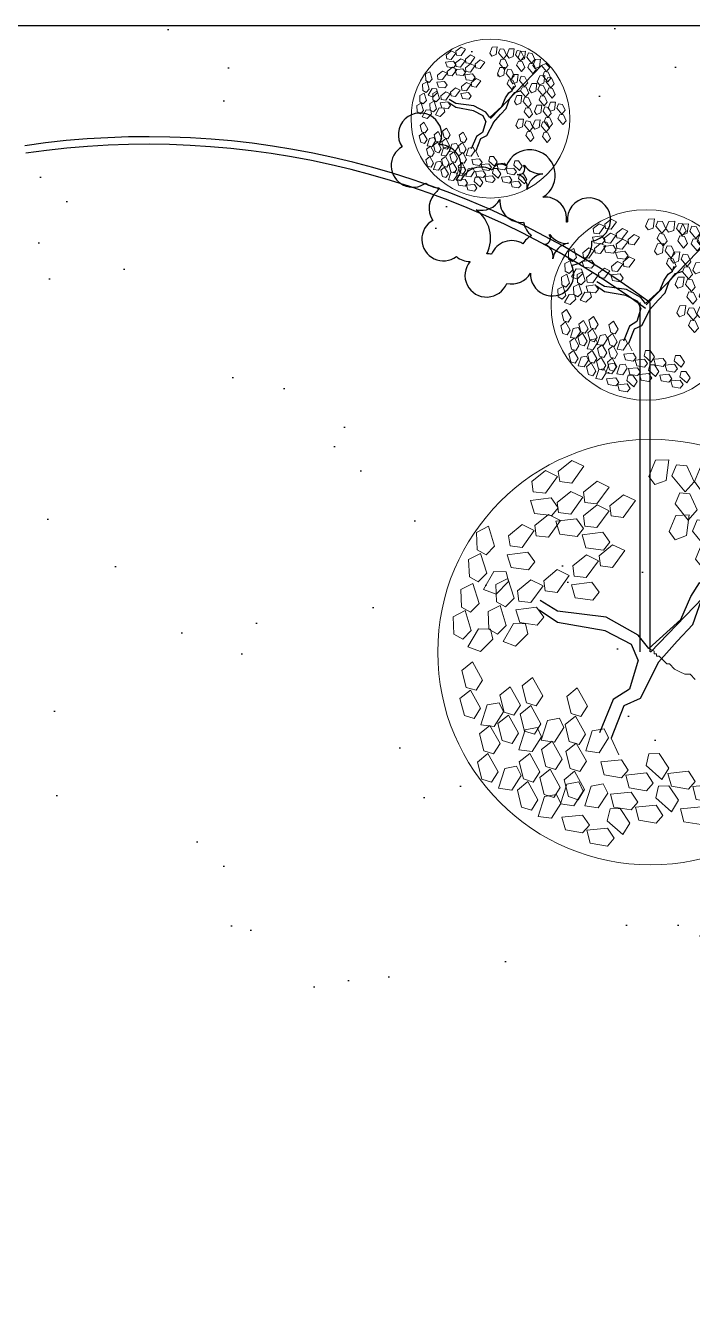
# Model space of a CAD drawing. Header units: centimetres. Extents: x -56693 to 5284, y -24690 to 2923.
# Drawn here: x 4058.8 to 4265.4, y 2176.8 to 2570.4 of the extents above; entities that cross this region are included whole.
import ezdxf

# ---------------------------------------------------------------- set-up
doc = ezdxf.new("R2010")
doc.units = ezdxf.units.CM
for name, color, linetype, lineweight in [('0-下木', 2, 'Continuous', 9), ('木板平台', 7, 'Continuous', 30), ('边框', 7, 'Continuous', 100)]:
    doc.layers.add(name, color=color, linetype=linetype, lineweight=lineweight)
doc.layers.add('A绿-1', color=94, linetype='Continuous')
doc.layers.add('图层1', color=1, linetype='Continuous')

# ---------------------------------------------------------------- blocks, each defined once
blk = doc.blocks.new('m27')
at = {"color": 3, "lineweight": 5}
for p, q in [((65599, -317216), (65753, -317089)), ((65753, -317089), (65891, -317156)), ((65899, -317099), (66054, -316973)), ((66192, -317040), (66053, -317233)), ((66054, -316973), (66192, -317040)), ((66932, -317156), (67008, -316971)), ((67008, -316971), (67161, -316965)), ((67161, -316965), (67130, -317201)), ((67197, -317150), (67250, -317022)), ((67250, -317022), (67366, -317036)), ((67366, -317036), (67449, -317218)), ((67453, -317215), (67530, -317030)), ((67530, -317030), (67683, -317024)), ((67683, -317024), (67652, -317260)), ((67719, -317210), (67772, -317081)), ((67772, -317081), (67887, -317095)), ((67874, -317102), (68027, -317096)), ((67887, -317095), (67970, -317278)), ((68027, -317096), (67995, -317332)), ((65614, -317331), (65599, -317216)), ((65891, -317156), (65752, -317349)), ((65915, -317215), (65899, -317099)), ((66053, -317233), (65915, -317215)), ((66188, -317337), (66342, -317211)), ((66342, -317211), (66480, -317278)), ((67000, -317250), (66932, -317156)), ((67130, -317201), (67000, -317250)), ((67348, -317334), (67197, -317150)), ((67449, -317218), (67348, -317334)), ((67521, -317309), (67453, -317215)), ((67870, -317393), (67719, -317210)), ((67797, -317286), (67874, -317102)), ((68063, -317281), (68116, -317152)), ((68116, -317152), (68231, -317167)), ((68231, -317167), (68314, -317349)), ((65752, -317349), (65614, -317331)), ((65887, -317454), (66042, -317327)), ((66042, -317327), (66180, -317394)), ((66203, -317453), (66188, -317337)), ((66480, -317278), (66341, -317471)), ((66487, -317492), (66642, -317365)), ((66642, -317365), (66780, -317432)), ((67233, -317471), (67286, -317342)), ((67286, -317342), (67401, -317356)), ((67401, -317356), (67484, -317539)), ((67652, -317260), (67521, -317309)), ((67865, -317380), (67797, -317286)), ((67995, -317332), (67865, -317380)), ((67970, -317278), (67870, -317393)), ((68214, -317465), (68063, -317281)), ((68314, -317349), (68214, -317465)), ((68252, -317536), (68329, -317351)), ((68329, -317351), (68482, -317345)), ((68482, -317345), (68451, -317581)), ((65582, -317431), (65818, -317401)), ((65627, -317578), (65582, -317431)), ((65818, -317401), (65899, -317514)), ((65899, -317514), (65826, -317604)), ((65903, -317569), (65887, -317454)), ((66180, -317394), (66041, -317587)), ((66187, -317608), (66342, -317481)), ((66341, -317471), (66203, -317453)), ((66342, -317481), (66479, -317548)), ((66503, -317607), (66487, -317492)), ((66780, -317432), (66641, -317625)), ((68518, -317531), (66953, -319162)), ((67383, -317654), (67233, -317471)), ((67754, -317530), (67807, -317401)), ((67905, -317714), (67754, -317530)), ((67807, -317401), (67923, -317416)), ((67923, -317416), (68005, -317598)), ((68098, -317601), (68151, -317473)), ((68151, -317473), (68266, -317487)), ((68266, -317487), (68349, -317669)), ((68518, -317531), (68647, -317474)), ((68669, -317715), (68518, -317531)), ((68647, -317474), (68769, -317599)), ((65826, -317604), (65627, -317578)), ((65633, -317718), (65788, -317591)), ((65925, -317658), (65786, -317851)), ((65788, -317591), (65925, -317658)), ((65871, -317669), (66107, -317639)), ((65916, -317816), (65871, -317669)), ((66041, -317587), (65903, -317569)), ((66107, -317639), (66188, -317752)), ((66202, -317723), (66187, -317608)), ((66479, -317548), (66340, -317741)), ((66641, -317625), (66503, -317607)), ((67165, -317786), (67241, -317601)), ((67241, -317601), (67394, -317595)), ((67394, -317595), (67363, -317831)), ((67484, -317539), (67383, -317654)), ((67430, -317780), (67483, -317652)), ((67483, -317652), (67599, -317666)), ((67599, -317666), (67682, -317848)), ((68005, -317598), (67905, -317714)), ((68249, -317785), (68098, -317601)), ((68349, -317669), (68249, -317785)), ((68320, -317630), (68252, -317536)), ((68451, -317581), (68320, -317630)), ((68769, -317599), (68669, -317715)), ((64966, -317795), (65102, -317725)), ((64973, -317994), (64966, -317795)), ((65102, -317725), (65172, -317953)), ((65332, -317834), (65487, -317707)), ((65625, -317774), (65486, -317967)), ((65487, -317707), (65625, -317774)), ((65648, -317833), (65633, -317718)), ((66114, -317842), (65916, -317816)), ((66188, -317752), (66114, -317842)), ((66171, -317824), (66406, -317794)), ((66215, -317970), (66171, -317824)), ((66340, -317741), (66202, -317723)), ((66406, -317794), (66487, -317907)), ((67233, -317880), (67165, -317786)), ((67581, -317964), (67430, -317780)), ((67575, -318000), (67652, -317815)), ((67652, -317815), (67805, -317809)), ((67805, -317809), (67774, -318045)), ((68553, -317851), (68606, -317722)), ((68606, -317722), (68722, -317737)), ((68722, -317737), (68804, -317919)), ((65172, -317953), (65074, -318052)), ((65348, -317949), (65332, -317834)), ((65486, -317967), (65348, -317949)), ((65786, -317851), (65648, -317833)), ((66365, -318063), (66520, -317936)), ((66487, -317907), (66414, -317997)), ((66520, -317936), (66658, -318003)), ((67363, -317831), (67233, -317880)), ((67682, -317848), (67581, -317964)), ((67841, -317994), (67894, -317866)), ((67894, -317866), (68009, -317880)), ((68009, -317880), (68092, -318062)), ((68385, -318035), (68462, -317851)), ((68462, -317851), (68615, -317845)), ((68704, -318035), (68553, -317851)), ((68615, -317845), (68584, -318081)), ((68651, -318030), (68704, -317902)), ((68704, -317902), (68820, -317916)), ((68804, -317919), (68704, -318035)), ((68820, -317916), (68902, -318098)), ((64876, -318104), (65013, -318035)), ((64884, -318304), (64876, -318104)), ((65074, -318052), (64973, -317994)), ((65013, -318035), (65083, -318262)), ((65316, -318050), (65552, -318020)), ((65361, -318196), (65316, -318050)), ((65552, -318020), (65633, -318133)), ((66065, -318179), (66220, -318052)), ((66414, -317997), (66215, -317970)), ((66220, -318052), (66357, -318119)), ((66381, -318178), (66365, -318063)), ((66658, -318003), (66519, -318196)), ((67466, -318101), (67519, -317972)), ((67616, -318284), (67466, -318101)), ((67519, -317972), (67634, -317987)), ((67643, -318094), (67575, -318000)), ((67634, -317987), (67717, -318169)), ((67774, -318045), (67643, -318094)), ((67992, -318178), (67841, -317994)), ((68092, -318062), (67992, -318178)), ((68141, -318273), (68218, -318088)), ((68218, -318088), (68371, -318083)), ((68371, -318083), (68340, -318318)), ((68454, -318130), (68385, -318035)), ((68584, -318081), (68454, -318130)), ((68802, -318214), (68651, -318030)), ((68902, -318098), (68802, -318214)), ((65046, -318447), (65165, -318241)), ((65165, -318241), (65304, -318245)), ((65304, -318245), (65331, -318358)), ((65559, -318223), (65361, -318196)), ((65633, -318133), (65559, -318223)), ((65733, -318348), (65887, -318221)), ((65887, -318221), (66025, -318288)), ((66080, -318294), (66065, -318179)), ((66357, -318119), (66218, -318312)), ((66519, -318196), (66381, -318178)), ((67717, -318169), (67616, -318284)), ((67876, -318315), (67929, -318186)), ((67929, -318186), (68045, -318201)), ((68045, -318201), (68127, -318383)), ((68407, -318268), (68460, -318139)), ((68460, -318139), (68575, -318154)), ((68575, -318154), (68658, -318336)), ((68686, -318350), (68739, -318222)), ((68739, -318222), (68855, -318236)), ((68855, -318236), (68937, -318418)), ((64788, -318449), (64925, -318380)), ((64985, -318361), (64884, -318304)), ((64925, -318380), (64995, -318607)), ((65083, -318262), (64985, -318361)), ((65188, -318389), (65324, -318320)), ((65195, -318589), (65188, -318389)), ((65331, -318358), (65190, -318500)), ((65324, -318320), (65394, -318547)), ((65432, -318464), (65587, -318337)), ((65725, -318404), (65586, -318597)), ((65587, -318337), (65725, -318404)), ((65748, -318463), (65733, -318348)), ((66025, -318288), (65886, -318481)), ((66049, -318395), (66284, -318364)), ((66093, -318541), (66049, -318395)), ((66218, -318312), (66080, -318294)), ((66284, -318364), (66365, -318478)), ((68027, -318498), (67876, -318315)), ((68127, -318383), (68027, -318498)), ((68209, -318367), (68141, -318273)), ((68340, -318318), (68209, -318367)), ((68558, -318452), (68407, -318268)), ((68658, -318336), (68558, -318452)), ((68837, -318534), (68686, -318350)), ((64796, -318649), (64788, -318449)), ((65190, -318500), (65046, -318447)), ((65394, -318547), (65296, -318646)), ((65448, -318579), (65432, -318464)), ((65886, -318481), (65748, -318463)), ((66292, -318568), (66093, -318541)), ((66365, -318478), (66292, -318568)), ((67686, -318642), (67763, -318457)), ((67763, -318457), (67916, -318451)), ((67916, -318451), (67885, -318687)), ((67952, -318636), (68005, -318508)), ((68005, -318508), (68120, -318522)), ((68120, -318522), (68203, -318704)), ((68442, -318588), (68495, -318459)), ((68495, -318459), (68610, -318474)), ((68610, -318474), (68693, -318656)), ((68937, -318418), (68837, -318534)), ((64699, -318758), (64836, -318689)), ((64897, -318706), (64796, -318649)), ((64836, -318689), (64905, -318917)), ((64995, -318607), (64897, -318706)), ((65098, -318699), (65235, -318630)), ((65296, -318646), (65195, -318589)), ((65235, -318630), (65305, -318857)), ((65416, -318680), (65652, -318650)), ((65461, -318826), (65416, -318680)), ((65586, -318597), (65448, -318579)), ((65652, -318650), (65733, -318763)), ((67754, -318736), (67686, -318642)), ((67885, -318687), (67754, -318736)), ((68103, -318820), (67952, -318636)), ((68593, -318772), (68442, -318588)), ((68693, -318656), (68593, -318772)), ((68718, -318844), (68795, -318659)), ((68795, -318659), (68948, -318653)), ((68948, -318653), (68917, -318889)), ((64706, -318958), (64699, -318758)), ((65106, -318899), (65098, -318699)), ((65268, -319042), (65386, -318836)), ((65386, -318836), (65525, -318840)), ((65659, -318853), (65461, -318826)), ((65733, -318763), (65659, -318853)), ((67987, -318957), (68040, -318828)), ((68040, -318828), (68156, -318843)), ((68203, -318704), (68103, -318820)), ((68297, -318939), (68373, -318754)), ((68373, -318754), (68526, -318748)), ((68526, -318748), (68495, -318984)), ((68562, -318934), (68615, -318805)), ((68615, -318805), (68731, -318820)), ((68731, -318820), (68813, -319002)), ((68984, -318839), (69037, -318710)), ((69135, -319022), (68984, -318839)), ((69037, -318710), (69153, -318725)), ((69153, -318725), (69235, -318907)), ((64808, -319015), (64706, -318958)), ((64905, -318917), (64808, -319015)), ((64868, -319102), (64987, -318895)), ((64987, -318895), (65126, -318900)), ((65207, -318956), (65106, -318899)), ((65126, -318900), (65153, -319013)), ((65305, -318857), (65207, -318956)), ((65553, -318953), (65412, -319095)), ((65525, -318840), (65553, -318953)), ((68138, -319141), (67987, -318957)), ((68156, -318843), (68238, -319025)), ((68365, -319033), (68297, -318939)), ((68495, -318984), (68365, -319033)), ((68713, -319117), (68562, -318934)), ((68787, -318938), (68718, -318844)), ((68917, -318889), (68787, -318938)), ((69235, -318907), (69135, -319022)), ((65012, -319154), (64868, -319102)), ((65153, -319013), (65012, -319154)), ((65412, -319095), (65268, -319042)), ((68238, -319025), (68138, -319141)), ((68597, -319254), (68650, -319125)), ((68650, -319125), (68766, -319140)), ((68813, -319002), (68713, -319117)), ((69019, -319159), (69072, -319030)), ((69072, -319030), (69188, -319045)), ((69188, -319045), (69270, -319227)), ((64799, -319371), (64918, -319274)), ((64918, -319274), (65034, -319482)), ((67731, -319367), (67807, -319182)), ((67807, -319182), (67960, -319177)), ((67960, -319177), (67929, -319412)), ((67996, -319362), (68049, -319233)), ((68049, -319233), (68165, -319248)), ((68165, -319248), (68248, -319430)), ((68241, -319391), (68318, -319206)), ((68318, -319206), (68471, -319200)), ((68471, -319200), (68439, -319436)), ((68507, -319386), (68560, -319257)), ((68560, -319257), (68675, -319271)), ((68748, -319438), (68597, -319254)), ((68675, -319271), (68758, -319454)), ((68766, -319140), (68849, -319322)), ((69170, -319343), (69019, -319159)), ((69270, -319227), (69170, -319343)), ((64849, -319565), (64799, -319371)), ((67799, -319461), (67731, -319367)), ((67929, -319412), (67799, -319461)), ((68147, -319546), (67996, -319362)), ((68309, -319485), (68241, -319391)), ((68658, -319569), (68507, -319386)), ((68849, -319322), (68748, -319438)), ((64960, -319599), (64849, -319565)), ((65034, -319482), (64960, -319599)), ((65232, -319656), (65351, -319560)), ((65351, -319560), (65467, -319767)), ((65487, -319549), (65606, -319453)), ((65536, -319743), (65487, -319549)), ((65606, -319453), (65722, -319660)), ((68032, -319682), (68085, -319554)), ((68085, -319554), (68200, -319568)), ((68248, -319430), (68147, -319546)), ((68439, -319436), (68309, -319485)), ((68758, -319454), (68658, -319569)), ((64777, -319692), (64896, -319596)), ((64827, -319886), (64777, -319692)), ((64896, -319596), (65013, -319803)), ((65281, -319850), (65232, -319656)), ((65722, -319660), (65648, -319777)), ((65997, -319668), (66116, -319572)), ((66047, -319862), (65997, -319668)), ((66116, -319572), (66233, -319779)), ((68182, -319866), (68032, -319682)), ((68200, -319568), (68283, -319750)), ((68542, -319706), (68595, -319577)), ((68693, -319890), (68542, -319706)), ((68595, -319577), (68710, -319592)), ((68710, -319592), (68793, -319774)), ((65013, -319803), (64938, -319921)), ((65016, -319992), (65088, -319766)), ((65088, -319766), (65225, -319740)), ((65275, -319845), (65167, -320013)), ((65225, -319740), (65275, -319845)), ((65392, -319884), (65281, -319850)), ((65467, -319767), (65392, -319884)), ((65465, -319871), (65584, -319774)), ((65648, -319777), (65536, -319743)), ((65584, -319774), (65701, -319982)), ((66233, -319779), (66158, -319896)), ((68283, -319750), (68182, -319866)), ((68793, -319774), (68693, -319890)), ((64938, -319921), (64827, -319886)), ((64999, -320096), (65118, -320000)), ((65167, -320013), (65016, -319992)), ((65118, -320000), (65234, -320207)), ((65210, -319978), (65329, -319881)), ((65260, -320171), (65210, -319978)), ((65329, -319881), (65445, -320089)), ((65515, -320064), (65465, -319871)), ((65701, -319982), (65626, -320099)), ((65703, -320170), (65776, -319944)), ((65776, -319944), (65913, -319918)), ((65913, -319918), (65963, -320023)), ((65976, -319990), (66095, -319893)), ((66025, -320183), (65976, -319990)), ((66158, -319896), (66047, -319862)), ((66095, -319893), (66211, -320101)), ((65048, -320290), (64999, -320096)), ((65445, -320089), (65371, -320206)), ((65448, -320277), (65521, -320051)), ((65626, -320099), (65515, -320064)), ((65521, -320051), (65657, -320025)), ((65708, -320130), (65600, -320299)), ((65657, -320025), (65708, -320130)), ((65963, -320023), (65855, -320192)), ((66211, -320101), (66136, -320218)), ((66214, -320289), (66286, -320063)), ((66286, -320063), (66423, -320037)), ((66474, -320142), (66366, -320311)), ((66423, -320037), (66474, -320142)), ((65159, -320325), (65048, -320290)), ((65234, -320207), (65159, -320325)), ((65371, -320206), (65260, -320171)), ((65600, -320299), (65448, -320277)), ((65855, -320192), (65703, -320170)), ((65709, -320274), (65828, -320178)), ((65758, -320468), (65709, -320274)), ((65828, -320178), (65944, -320386)), ((65986, -320298), (66105, -320202)), ((66136, -320218), (66025, -320183)), ((66105, -320202), (66222, -320409)), ((66366, -320311), (66214, -320289)), ((64977, -320418), (65096, -320321)), ((65026, -320612), (64977, -320418)), ((65096, -320321), (65212, -320529)), ((65454, -320417), (65573, -320321)), ((65503, -320611), (65454, -320417)), ((65573, -320321), (65689, -320528)), ((65944, -320386), (65869, -320503)), ((66036, -320492), (65986, -320298)), ((66222, -320409), (66147, -320527)), ((66384, -320416), (66621, -320393)), ((66424, -320564), (66384, -320416)), ((66621, -320393), (66698, -320509)), ((66902, -320459), (66934, -320324)), ((66934, -320324), (67050, -320320)), ((67050, -320320), (67160, -320487)), ((65212, -320529), (65137, -320646)), ((65215, -320717), (65288, -320491)), ((65288, -320491), (65424, -320466)), ((65475, -320570), (65367, -320739)), ((65424, -320466), (65475, -320570)), ((65689, -320528), (65614, -320646)), ((65687, -320596), (65806, -320500)), ((65869, -320503), (65758, -320468)), ((65806, -320500), (65922, -320707)), ((65965, -320620), (66084, -320523)), ((66147, -320527), (66036, -320492)), ((66084, -320523), (66200, -320731)), ((66621, -320597), (66424, -320564)), ((66698, -320509), (66621, -320597)), ((66669, -320566), (66906, -320543)), ((66709, -320714), (66669, -320566)), ((67080, -320617), (66902, -320459)), ((66906, -320543), (66983, -320659)), ((67160, -320487), (67080, -320617)), ((67149, -320547), (67386, -320524)), ((67190, -320694), (67149, -320547)), ((67386, -320524), (67463, -320640)), ((67667, -320590), (67699, -320455)), ((67699, -320455), (67816, -320451)), ((67816, -320451), (67926, -320617)), ((65137, -320646), (65026, -320612)), ((65367, -320739), (65215, -320717)), ((65432, -320739), (65551, -320642)), ((65614, -320646), (65503, -320611)), ((65551, -320642), (65667, -320850)), ((65737, -320790), (65687, -320596)), ((65922, -320707), (65848, -320824)), ((65925, -320896), (65998, -320669)), ((66014, -320813), (65965, -320620)), ((65998, -320669), (66134, -320644)), ((66134, -320644), (66185, -320749)), ((66203, -320919), (66275, -320693)), ((66275, -320693), (66412, -320668)), ((66412, -320668), (66463, -320772)), ((66906, -320747), (66709, -320714)), ((66983, -320659), (66906, -320747)), ((67013, -320828), (67045, -320692)), ((67045, -320692), (67161, -320688)), ((67161, -320688), (67271, -320855)), ((67387, -320728), (67190, -320694)), ((67463, -320640), (67387, -320728)), ((67435, -320697), (67671, -320674)), ((67475, -320844), (67435, -320697)), ((67845, -320748), (67667, -320590)), ((67671, -320674), (67748, -320790)), ((67926, -320617), (67845, -320748)), ((65481, -320932), (65432, -320739)), ((65667, -320850), (65592, -320967)), ((65670, -321038), (65742, -320812)), ((65848, -320824), (65737, -320790)), ((65742, -320812), (65879, -320787)), ((65879, -320787), (65930, -320891)), ((66125, -320848), (66014, -320813)), ((66185, -320749), (66077, -320917)), ((66200, -320731), (66125, -320848)), ((66463, -320772), (66355, -320941)), ((66495, -320784), (66732, -320762)), ((66535, -320932), (66495, -320784)), ((66732, -320762), (66809, -320878)), ((67191, -320985), (67013, -320828)), ((67271, -320855), (67191, -320985)), ((67672, -320877), (67475, -320844)), ((67748, -320790), (67672, -320877)), ((67812, -320994), (67844, -320859)), ((67844, -320859), (67960, -320855)), ((67960, -320855), (68070, -321022)), ((65592, -320967), (65481, -320932)), ((65930, -320891), (65822, -321060)), ((66077, -320917), (65925, -320896)), ((66355, -320941), (66203, -320919)), ((66458, -321089), (66490, -320954)), ((66490, -320954), (66606, -320950)), ((66732, -320965), (66535, -320932)), ((66606, -320950), (66716, -321117)), ((66809, -320878), (66732, -320965)), ((66780, -320934), (67017, -320912)), ((66820, -321082), (66780, -320934)), ((67017, -320912), (67094, -321028)), ((67294, -320951), (67531, -320928)), ((67334, -321099), (67294, -320951)), ((67531, -320928), (67608, -321044)), ((67990, -321152), (67812, -320994)), ((65822, -321060), (65670, -321038)), ((65940, -321046), (66177, -321024)), ((65980, -321194), (65940, -321046)), ((66177, -321024), (66254, -321139)), ((66254, -321139), (66177, -321227)), ((66636, -321247), (66458, -321089)), ((66716, -321117), (66636, -321247)), ((67017, -321115), (66820, -321082)), ((67094, -321028), (67017, -321115)), ((67531, -321132), (67334, -321099)), ((67608, -321044), (67531, -321132)), ((67579, -321101), (67816, -321078)), ((67619, -321248), (67579, -321101)), ((67816, -321078), (67893, -321194)), ((68070, -321022), (67990, -321152)), ((66177, -321227), (65980, -321194)), ((66225, -321196), (66462, -321173)), ((66265, -321344), (66225, -321196)), ((66462, -321173), (66539, -321289)), ((66539, -321289), (66462, -321377)), ((67816, -321282), (67619, -321248)), ((67893, -321194), (67816, -321282)), ((66462, -321377), (66265, -321344))]:
    blk.add_line(p, q, dxfattribs=at)
at = {"layer": '0-下木', "color": 35, "lineweight": 30}
for p, q in [((67622, -318302), (67667, -318171)), ((67411, -318528), (67511, -318373)), ((67511, -318373), (67622, -318302)), ((67533, -318564), (67700, -318361)), ((67700, -318361), (67888, -318302)), ((67300, -318789), (67411, -318528)), ((65891, -318825), (65680, -318682)), ((65891, -318694), (65691, -318575)), ((66446, -318765), (65891, -318694)), ((67434, -318849), (67533, -318564)), ((66435, -318920), (65891, -318825)), ((66812, -318968), (66446, -318765)), ((66934, -319122), (67300, -318789)), ((66734, -319075), (66435, -318920)), ((66934, -319122), (66812, -318968)), ((67256, -319039), (67434, -318849)), ((66812, -319253), (66734, -319075)), ((67045, -319277), (67256, -319039)), ((66812, -319253), (66712, -319586)), ((67045, -319277), (66834, -319693)), ((66524, -319705), (66368, -320085)), ((66712, -319586), (66524, -319705)), ((66834, -319693), (66646, -319776)), ((66646, -319776), (66501, -320145))]:
    blk.add_line(p, q, dxfattribs=at)
at = {"layer": '0-下木', "color": 3, "lineweight": 5}
blk.add_line((66501, -320145), (66590, -320335), dxfattribs=at)
at = {"layer": '0-下木', "color": 40, "lineweight": 5}
blk.add_circle((66953, -319162), 2430, dxfattribs=at)
blk = doc.blocks.new('051')
at = {"layer": 'A绿-1', "color": 0}
blk.add_lwpolyline([(-773, 2002, 0.640134), (-184, 3667, 0.640134)], format="xyb", dxfattribs=at)
for centre, radius, start, end in [((-477, 4595), 973, 287.5313, 169.1432), ((-1689, 3840), 973, 74.6932, 261.6296), ((-862, 2970), 973, 185.4699, 224.4659), ((-1467, 1320), 973, 95.2793, 106.9424), ((-1836, 1282), 973, 84.9314, 169.1432), ((-1467, 1320), 973, 31.7299, 44.4659), ((-252, 940), 973, 13.9129, 113.472), ((-3048, 527), 973, 74.6932, 261.6296), ((869, 798), 415, 10.7838, 115.1849), ((1724, -177), 1144, 255.8111, 113.0037), ((-2625, 175), 1566, 288.3389, 9.2941), ((-252, 940), 973, 211.7299, 285.0098), ((649, -724), 973, 131.868, 230.8228), ((870, -66), 569, 303.2087, 32.8468), ((1579, 378), 267, 210.3938, 352.4339), ((2787, 169), 938, 170.4643, 229.5655), ((-2222, -343), 973, 185.4699, 224.4659), ((932, 231), 973, 193.9129, 194.2939), ((1679, -1190), 816, 52.2578, 127.5117), ((-2826, -1993), 973, 95.2793, 293.472), ((-2826, -1993), 973, 31.7299, 44.4659), ((-1611, -2374), 973, 13.9129, 113.472), ((829, -2040), 973, 144.714, 186.6943), ((829, -2040), 973, 305.755, 50.8228), ((-427, -3082), 973, 72.6632, 104.2856), ((-514, -3093), 569, 303.2087, 32.8468), ((195, -2649), 267, 210.3938, 352.4339), ((1403, -2858), 938, 170.4643, 229.5655), ((841, -3628), 973, 52.3044, 55.1104), ((2198, -3462), 973, 232.3044, 141.5877), ((-1611, -2374), 973, 211.7299, 285.0098), ((-710, -4037), 973, 131.868, 340.3497), ((-427, -3082), 973, 193.9129, 194.2939), ((295, -4217), 816, 52.2578, 127.5117), ((841, -3628), 973, 229.2509, 321.5877)]:
    blk.add_arc(centre, radius, start, end, dxfattribs=at)

msp = doc.modelspace()

# ---------------------------------------------------------------- hatches: boundary and pattern name
at = {"layer": 'A绿-1', "linetype": 'Continuous', "lineweight": 25}
h = msp.add_hatch(dxfattribs=at)
h.set_pattern_fill('AR-SAND', color=4, scale=1.75, style=0)
edge = h.paths.add_edge_path()
edge.add_line((3789.209, 2474.696), (3796.039, 2474.696))
edge.add_line((3786.932, 2475.833), (3789.209, 2474.696))
edge.add_line((3784.655, 2476.97), (3786.932, 2475.833))
edge.add_line((3783.517, 2478.107), (3784.655, 2476.97))
edge.add_line((3782.379, 2478.107), (3783.517, 2478.107))
edge.add_line((3781.24, 2476.97), (3782.379, 2478.107))
edge.add_line((3781.24, 2475.833), (3781.24, 2476.97))
edge.add_line((3780.102, 2474.696), (3781.24, 2475.833))
edge.add_line((3780.102, 2471.285), (3780.102, 2474.696))
edge.add_line((3778.964, 2471.285), (3780.102, 2471.285))
edge.add_line((3777.826, 2470.148), (3778.964, 2471.285))
edge.add_line((3769.857, 2470.148), (3777.826, 2470.148))
edge.add_line((3768.719, 2471.285), (3769.857, 2470.148))
edge.add_line((3767.581, 2471.285), (3768.719, 2471.285))
edge.add_line((3767.581, 2476.97), (3767.581, 2471.285))
edge.add_line((3766.442, 2478.107), (3767.581, 2476.97))
edge.add_line((3766.442, 2479.244), (3766.442, 2478.107))
edge.add_line((3765.304, 2479.244), (3766.442, 2479.244))
edge.add_line((3764.166, 2481.518), (3765.304, 2479.244))
edge.add_line((3764.166, 2484.929), (3764.166, 2481.518))
edge.add_line((3763.027, 2486.066), (3764.166, 2484.929))
edge.add_line((3761.889, 2487.203), (3763.027, 2486.066))
edge.add_line((3761.889, 2488.34), (3761.889, 2487.203))
edge.add_line((3760.751, 2490.613), (3761.889, 2488.34))
edge.add_line((3759.612, 2492.887), (3760.751, 2490.613))
edge.add_line((3757.336, 2492.887), (3759.612, 2492.887))
edge.add_line((3756.197, 2494.024), (3757.336, 2492.887))
edge.add_line((3748.229, 2494.024), (3756.197, 2494.024))
edge.add_line((3747.091, 2491.75), (3748.229, 2494.024))
edge.add_line((3745.952, 2491.75), (3747.091, 2491.75))
edge.add_line((3745.952, 2490.613), (3745.952, 2491.75))
edge.add_line((3737.984, 2490.613), (3745.952, 2490.613))
edge.add_line((3736.846, 2489.477), (3737.984, 2490.613))
edge.add_line((3731.154, 2489.477), (3736.846, 2489.477))
edge.add_line((3730.016, 2490.613), (3731.154, 2489.477))
edge.add_line((3728.878, 2491.75), (3730.016, 2490.613))
edge.add_line((3727.739, 2491.75), (3728.878, 2491.75))
edge.add_line((3727.739, 2492.887), (3727.739, 2491.75))
edge.add_line((3726.601, 2492.887), (3727.739, 2492.887))
edge.add_line((3726.601, 2494.024), (3726.601, 2492.887))
edge.add_line((3724.324, 2496.298), (3726.601, 2494.024))
edge.add_line((3724.324, 2499.709), (3724.324, 2496.298))
edge.add_line((3725.463, 2500.846), (3724.324, 2499.709))
edge.add_line((3725.463, 2506.531), (3725.463, 2500.846))
edge.add_line((3724.324, 2507.668), (3725.463, 2506.531))
edge.add_line((3715.218, 2507.668), (3724.324, 2507.668))
edge.add_line((3714.079, 2506.531), (3715.218, 2507.668))
edge.add_line((3714.079, 2505.394), (3714.079, 2506.531))
edge.add_line((3710.664, 2505.394), (3714.079, 2505.394))
edge.add_line((3708.388, 2504.257), (3710.664, 2505.394))
edge.add_line((3708.388, 2501.983), (3708.388, 2504.257))
edge.add_line((3707.25, 2500.846), (3708.388, 2501.983))
edge.add_line((3704.973, 2499.709), (3707.25, 2500.846))
edge.add_line((3704.973, 2497.435), (3704.973, 2499.709))
edge.add_line((3703.835, 2497.435), (3704.973, 2497.435))
edge.add_line((3703.835, 2495.161), (3703.835, 2497.435))
edge.add_line((3702.696, 2494.024), (3703.835, 2495.161))
edge.add_line((3702.696, 2489.477), (3702.696, 2494.024))
edge.add_line((3703.835, 2487.203), (3702.696, 2489.477))
edge.add_line((3704.973, 2487.203), (3703.835, 2487.203))
edge.add_line((3704.973, 2486.066), (3704.973, 2487.203))
edge.add_line((3706.111, 2486.066), (3704.973, 2486.066))
edge.add_line((3707.25, 2483.792), (3706.111, 2486.066))
edge.add_line((3707.25, 2479.244), (3707.25, 2483.792))
edge.add_line((3706.111, 2478.107), (3707.25, 2479.244))
edge.add_line((3699.281, 2478.107), (3706.111, 2478.107))
edge.add_line((3699.281, 2476.97), (3699.281, 2478.107))
edge.add_line((3698.143, 2475.833), (3699.281, 2476.97))
edge.add_line((3697.005, 2474.696), (3698.143, 2475.833))
edge.add_line((3695.866, 2474.696), (3697.005, 2474.696))
edge.add_line((3694.728, 2473.559), (3695.866, 2474.696))
edge.add_line((3692.451, 2473.559), (3694.728, 2473.559))
edge.add_line((3690.175, 2472.422), (3692.451, 2473.559))
edge.add_line((3689.036, 2472.422), (3690.175, 2472.422))
edge.add_line((3687.898, 2471.285), (3689.036, 2472.422))
edge.add_line((3687.898, 2469.011), (3687.898, 2471.285))
edge.add_line((3686.76, 2469.011), (3687.898, 2469.011))
edge.add_line((3686.76, 2467.874), (3686.76, 2469.011))
edge.add_line((3685.621, 2466.737), (3686.76, 2467.874))
edge.add_line((3685.621, 2465.6), (3685.621, 2466.737))
edge.add_line((3684.483, 2465.6), (3685.621, 2465.6))
edge.add_line((3682.206, 2463.326), (3684.483, 2465.6))
edge.add_line((3681.068, 2463.326), (3682.206, 2463.326))
edge.add_line((3679.93, 2464.463), (3681.068, 2463.326))
edge.add_line((3678.791, 2464.463), (3679.93, 2464.463))
edge.add_line((3678.791, 2470.148), (3678.791, 2464.463))
edge.add_line((3677.653, 2471.285), (3678.791, 2470.148))
edge.add_line((3673.1, 2471.285), (3677.653, 2471.285))
edge.add_line((3673.1, 2472.422), (3673.1, 2471.285))
edge.add_line((3667.408, 2472.422), (3673.1, 2472.422))
edge.add_line((3665.132, 2473.559), (3667.408, 2472.422))
edge.add_line((3663.993, 2473.559), (3665.132, 2473.559))
edge.add_line((3663.993, 2474.696), (3663.993, 2473.559))
edge.add_line((3661.717, 2474.696), (3663.993, 2474.696))
edge.add_line((3661.717, 2478.107), (3661.717, 2474.696))
edge.add_line((3653.748, 2478.107), (3661.717, 2478.107))
edge.add_line((3653.748, 2474.696), (3653.748, 2478.107))
edge.add_line((3652.61, 2474.696), (3653.748, 2474.696))
edge.add_line((3652.61, 2473.559), (3652.61, 2474.696))
edge.add_line((3648.057, 2473.559), (3652.61, 2473.559))
edge.add_line((3648.057, 2476.97), (3648.057, 2473.559))
edge.add_line((3646.918, 2479.244), (3648.057, 2476.97))
edge.add_line((3646.918, 2480.381), (3646.918, 2479.244))
edge.add_line((3645.78, 2481.518), (3646.918, 2480.381))
edge.add_line((3645.78, 2482.655), (3645.78, 2481.518))
edge.add_line((3643.503, 2483.792), (3645.78, 2482.655))
edge.add_line((3643.503, 2487.203), (3643.503, 2483.792))
edge.add_line((3642.365, 2488.34), (3643.503, 2487.203))
edge.add_line((3640.088, 2488.34), (3642.365, 2488.34))
edge.add_line((3638.95, 2489.477), (3640.088, 2488.34))
edge.add_line((3637.812, 2489.477), (3638.95, 2489.477))
edge.add_line((3637.812, 2490.613), (3637.812, 2489.477))
edge.add_line((3636.673, 2490.613), (3637.812, 2490.613))
edge.add_line((3635.535, 2492.887), (3636.673, 2490.613))
edge.add_line((3632.12, 2492.887), (3635.535, 2492.887))
edge.add_line((3630.982, 2491.75), (3632.12, 2492.887))
edge.add_line((3630.982, 2490.613), (3630.982, 2491.75))
edge.add_line((3628.705, 2489.477), (3630.982, 2490.613))
edge.add_line((3628.705, 2480.381), (3628.705, 2489.477))
edge.add_line((3627.567, 2480.381), (3628.705, 2480.381))
edge.add_line((3625.29, 2479.244), (3627.567, 2480.381))
edge.add_line((3625.29, 2471.285), (3625.29, 2479.244))
edge.add_line((3611.63, 2471.285), (3625.29, 2471.285))
edge.add_line((3610.492, 2473.559), (3611.63, 2471.285))
edge.add_line((3610.492, 2474.696), (3610.492, 2473.559))
edge.add_line((3609.354, 2475.833), (3610.492, 2474.696))
edge.add_line((3609.354, 2479.244), (3609.354, 2475.833))
edge.add_line((3608.215, 2479.244), (3609.354, 2479.244))
edge.add_line((3608.215, 2478.107), (3608.215, 2479.244))
edge.add_line((3605.939, 2476.97), (3608.215, 2478.107))
edge.add_line((3604.8, 2475.833), (3605.939, 2476.97))
edge.add_line((3594.556, 2475.833), (3604.8, 2475.833))
edge.add_line((3593.417, 2476.97), (3594.556, 2475.833))
edge.add_line((3593.417, 2482.655), (3593.417, 2476.97))
edge.add_line((3593.417, 2480.381), (3593.417, 2482.655))
edge.add_line((3592.279, 2480.381), (3593.417, 2480.381))
edge.add_line((3592.279, 2479.244), (3592.279, 2480.381))
edge.add_line((3591.141, 2479.244), (3592.279, 2479.244))
edge.add_line((3590.002, 2478.107), (3591.141, 2479.244))
edge.add_line((3582.034, 2478.107), (3590.002, 2478.107))
edge.add_line((3582.034, 2479.244), (3582.034, 2478.107))
edge.add_line((3580.896, 2480.381), (3582.034, 2479.244))
edge.add_line((3567.236, 2480.381), (3580.896, 2480.381))
edge.add_line((3563.821, 2481.518), (3567.236, 2480.381))
edge.add_line((3561.544, 2481.518), (3563.821, 2481.518))
edge.add_line((3559.268, 2483.792), (3561.544, 2481.518))
edge.add_line((3559.268, 2484.929), (3559.268, 2483.792))
edge.add_line((3558.129, 2486.066), (3559.268, 2484.929))
edge.add_line((3556.991, 2487.203), (3558.129, 2486.066))
edge.add_line((3556.991, 2496.298), (3556.991, 2487.203))
edge.add_line((3555.853, 2497.435), (3556.991, 2496.298))
edge.add_line((3555.853, 2500.846), (3555.853, 2497.435))
edge.add_line((3554.714, 2501.983), (3555.853, 2500.846))
edge.add_line((3550.161, 2501.983), (3554.714, 2501.983))
edge.add_line((3549.023, 2500.846), (3550.161, 2501.983))
edge.add_line((3545.608, 2500.846), (3549.023, 2500.846))
edge.add_line((3544.469, 2499.709), (3545.608, 2500.846))
edge.add_line((3542.193, 2499.709), (3544.469, 2499.709))
edge.add_line((3541.054, 2498.572), (3542.193, 2499.709))
edge.add_line((3535.363, 2498.572), (3541.054, 2498.572))
edge.add_line((3535.248, 2495.325), (3535.248, 2570.436))
edge.add_line((3535.248, 2570.436), (4371.634, 2570.436))
edge.add_line((3874.583, 2433.765), (3893.934, 2433.765))
edge.add_line((3874.583, 2432.628), (3874.583, 2433.765))
edge.add_line((3873.445, 2432.628), (3874.583, 2432.628))
edge.add_line((3873.445, 2431.491), (3873.445, 2432.628))
edge.add_line((3866.615, 2431.491), (3873.445, 2431.491))
edge.add_line((3864.338, 2433.765), (3866.615, 2431.491))
edge.add_line((3864.338, 2434.902), (3864.338, 2433.765))
edge.add_line((3858.646, 2434.902), (3864.338, 2434.902))
edge.add_line((3857.508, 2436.039), (3858.646, 2434.902))
edge.add_line((3855.231, 2437.176), (3857.508, 2436.039))
edge.add_line((3852.955, 2438.313), (3855.231, 2437.176))
edge.add_line((3850.678, 2438.313), (3852.955, 2438.313))
edge.add_line((3850.678, 2439.45), (3850.678, 2438.313))
edge.add_line((3849.54, 2439.45), (3850.678, 2439.45))
edge.add_line((3849.54, 2440.587), (3849.54, 2439.45))
edge.add_line((3847.263, 2441.724), (3849.54, 2440.587))
edge.add_line((3844.987, 2443.998), (3847.263, 2442.861))
edge.add_line((3818.805, 2443.998), (3844.987, 2443.998))
edge.add_line((3817.667, 2445.135), (3818.805, 2443.998))
edge.add_line((3816.529, 2445.135), (3817.667, 2445.135))
edge.add_line((3816.529, 2447.409), (3816.529, 2445.135))
edge.add_line((3815.39, 2448.546), (3816.529, 2447.409))
edge.add_line((3814.252, 2450.82), (3815.39, 2449.683))
edge.add_line((3814.252, 2451.957), (3814.252, 2450.82))
edge.add_line((3813.114, 2453.094), (3814.252, 2451.957))
edge.add_line((3813.114, 2454.231), (3813.114, 2453.094))
edge.add_line((3815.39, 2449.683), (3815.39, 2448.546))
edge.add_line((3811.975, 2455.368), (3813.114, 2454.231))
edge.add_line((3810.837, 2456.504), (3811.975, 2455.368))
edge.add_line((3810.837, 2457.641), (3810.837, 2456.504))
edge.add_line((3809.699, 2458.778), (3810.837, 2457.641))
edge.add_line((3809.699, 2459.915), (3809.699, 2458.778))
edge.add_line((3808.56, 2461.052), (3809.699, 2459.915))
edge.add_line((3806.284, 2462.189), (3808.56, 2461.052))
edge.add_line((3804.007, 2462.189), (3806.284, 2462.189))
edge.add_line((3801.73, 2463.326), (3804.007, 2462.189))
edge.add_line((3798.315, 2463.326), (3801.73, 2463.326))
edge.add_line((3797.177, 2464.463), (3798.315, 2463.326))
edge.add_line((3796.039, 2465.6), (3797.177, 2464.463))
edge.add_line((3796.039, 2474.696), (3796.039, 2465.6))
edge.add_line((3900.764, 2430.354), (3901.903, 2430.354))
edge.add_line((3900.764, 2431.491), (3900.764, 2430.354))
edge.add_line((3899.626, 2432.628), (3900.764, 2431.491))
edge.add_line((3899.626, 2437.176), (3899.626, 2432.628))
edge.add_line((3899.626, 2436.039), (3899.626, 2437.176))
edge.add_line((3898.488, 2434.902), (3899.626, 2436.039))
edge.add_line((3897.349, 2434.902), (3898.488, 2434.902))
edge.add_line((3893.934, 2433.765), (3897.349, 2434.902))
edge.add_line((3901.903, 2430.354), (3903.041, 2429.217))
edge.add_line((3930.361, 2429.217), (3931.499, 2430.354))
edge.add_line((3928.084, 2428.08), (3930.361, 2429.217))
edge.add_line((3926.946, 2425.806), (3928.084, 2428.08))
edge.add_line((3926.946, 2424.669), (3926.946, 2425.806))
edge.add_line((3925.808, 2424.669), (3926.946, 2424.669))
edge.add_line((3924.669, 2423.532), (3925.808, 2424.669))
edge.add_line((3923.531, 2423.532), (3924.669, 2423.532))
edge.add_line((3922.393, 2422.395), (3923.531, 2423.532))
edge.add_line((3920.116, 2422.395), (3922.393, 2422.395))
edge.add_line((3918.978, 2421.258), (3920.116, 2422.395))
edge.add_line((3909.871, 2421.258), (3918.978, 2421.258))
edge.add_line((3908.733, 2422.395), (3909.871, 2421.258))
edge.add_line((3906.456, 2423.532), (3908.733, 2422.395))
edge.add_line((3906.456, 2424.669), (3906.456, 2423.532))
edge.add_line((3905.318, 2424.669), (3906.456, 2424.669))
edge.add_line((3904.179, 2426.943), (3905.318, 2424.669))
edge.add_line((3903.041, 2428.08), (3904.179, 2426.943))
edge.add_line((3903.041, 2429.217), (3903.041, 2428.08))
edge.add_line((3933.207, 2430.923), (3940.582, 2436.79))
edge.add_line((3932.637, 2430.354), (3933.776, 2431.491))
edge.add_line((3931.499, 2430.354), (3932.637, 2430.354))
edge.add_arc((4060.491, 2410.403), 122.778, 90.89394, 167.58955)
edge.add_arc((4096.472, 2274.056), 261.867, 53.49552, 98.32087)
edge.add_line((4252.253, 2484.547), (4252.253, 2376.337))
edge.add_line((4261.488, 2370.161), (4263.081, 2369.365))
edge.add_line((4256.707, 2373.344), (4257.504, 2372.549))
edge.add_line((4254.317, 2375.732), (4254.317, 2374.936))
edge.add_line((4253.52, 2375.732), (4254.317, 2375.732))
edge.add_line((4254.317, 2374.936), (4255.114, 2374.936))
edge.add_line((4255.911, 2374.14), (4256.707, 2373.344))
edge.add_line((4263.081, 2369.365), (4264.675, 2369.365))
edge.add_line((4259.894, 2370.957), (4261.488, 2370.161))
edge.add_line((4258.301, 2372.549), (4259.894, 2370.957))
edge.add_line((4264.675, 2369.365), (4266.268, 2367.774))
edge.add_line((4286.984, 2367.774), (4287.781, 2366.182))
edge.add_line((4266.268, 2367.774), (4286.984, 2367.774))
edge.add_line((4316.464, 2307.292), (4318.058, 2307.292))
edge.add_line((4315.667, 2308.884), (4316.464, 2307.292))
edge.add_line((4309.293, 2308.884), (4315.667, 2308.884))
edge.add_line((4307.7, 2310.476), (4309.293, 2308.884))
edge.add_line((4306.903, 2310.476), (4307.7, 2310.476))
edge.add_line((4306.903, 2311.271), (4306.903, 2310.476))
edge.add_line((4306.106, 2312.067), (4306.903, 2311.271))
edge.add_line((4305.31, 2312.067), (4306.106, 2312.067))
edge.add_line((4304.513, 2313.659), (4305.31, 2312.067))
edge.add_line((4303.716, 2314.455), (4304.513, 2313.659))
edge.add_line((4303.716, 2321.617), (4303.716, 2314.455))
edge.add_line((4304.513, 2321.617), (4303.716, 2321.617))
edge.add_line((4305.31, 2322.413), (4304.513, 2321.617))
edge.add_line((4306.106, 2323.208), (4305.31, 2322.413))
edge.add_line((4306.903, 2323.208), (4306.106, 2323.208))
edge.add_line((4306.903, 2324.004), (4306.903, 2323.208))
edge.add_line((4308.497, 2324.004), (4306.903, 2324.004))
edge.add_line((4308.497, 2324.8), (4308.497, 2324.004))
edge.add_line((4310.09, 2326.392), (4308.497, 2324.8))
edge.add_line((4310.09, 2327.188), (4310.09, 2326.392))
edge.add_line((4310.887, 2327.188), (4310.09, 2327.188))
edge.add_line((4310.887, 2329.575), (4310.887, 2327.188))
edge.add_line((4312.48, 2331.167), (4310.887, 2329.575))
edge.add_line((4312.48, 2344.695), (4312.48, 2331.167))
edge.add_line((4311.684, 2346.287), (4312.48, 2344.695))
edge.add_line((4311.684, 2351.858), (4311.684, 2346.287))
edge.add_line((4310.887, 2351.858), (4311.684, 2351.858))
edge.add_line((4309.293, 2352.653), (4310.887, 2351.858))
edge.add_line((4308.497, 2352.653), (4309.293, 2352.653))
edge.add_line((4308.497, 2353.449), (4308.497, 2352.653))
edge.add_line((4307.7, 2353.449), (4308.497, 2353.449))
edge.add_line((4307.7, 2355.041), (4307.7, 2353.449))
edge.add_line((4303.716, 2355.041), (4307.7, 2355.041))
edge.add_line((4303.716, 2354.245), (4303.716, 2355.041))
edge.add_line((4302.919, 2354.245), (4303.716, 2354.245))
edge.add_line((4302.123, 2353.449), (4302.919, 2354.245))
edge.add_line((4301.326, 2353.449), (4302.123, 2353.449))
edge.add_line((4300.529, 2352.653), (4301.326, 2353.449))
edge.add_line((4293.358, 2352.653), (4300.529, 2352.653))
edge.add_line((4292.561, 2354.245), (4293.358, 2352.653))
edge.add_line((4291.765, 2355.837), (4292.561, 2354.245))
edge.add_line((4291.765, 2356.632), (4291.765, 2355.837))
edge.add_line((4290.968, 2356.632), (4291.765, 2356.632))
edge.add_line((4290.968, 2357.428), (4290.968, 2356.632))
edge.add_line((4290.171, 2358.224), (4290.968, 2357.428))
edge.add_line((4288.578, 2359.02), (4290.171, 2358.224))
edge.add_line((4288.578, 2359.816), (4288.578, 2359.02))
edge.add_line((4287.781, 2360.611), (4288.578, 2359.816))
edge.add_line((4287.781, 2366.182), (4287.781, 2360.611))
edge.add_line((4366.742, 2188.625), (4367.333, 2188.034))
edge.add_line((4366.742, 2190.986), (4366.742, 2188.625))
edge.add_line((4366.151, 2191.576), (4366.742, 2190.986))
edge.add_line((4365.56, 2191.576), (4366.151, 2191.576))
edge.add_line((4365.56, 2192.167), (4365.56, 2191.576))
edge.add_line((4364.378, 2192.757), (4365.56, 2192.167))
edge.add_line((4364.378, 2193.937), (4364.378, 2192.757))
edge.add_line((4363.787, 2193.937), (4364.378, 2193.937))
edge.add_line((4363.787, 2202.202), (4363.787, 2193.937))
edge.add_line((4363.196, 2202.792), (4363.787, 2202.202))
edge.add_line((4362.605, 2203.383), (4363.196, 2202.792))
edge.add_line((4362.014, 2203.973), (4362.605, 2203.383))
edge.add_line((4362.014, 2205.154), (4362.014, 2203.973))
edge.add_line((4361.423, 2205.744), (4362.014, 2205.154))
edge.add_line((4360.832, 2206.334), (4361.423, 2205.744))
edge.add_line((4360.832, 2206.924), (4360.832, 2206.334))
edge.add_line((4359.65, 2208.695), (4360.832, 2206.924))
edge.add_line((4359.65, 2209.286), (4359.65, 2208.695))
edge.add_line((4359.489, 2209.408), (4360.286, 2208.612))
edge.add_line((4358.692, 2209.408), (4359.489, 2209.408))
edge.add_line((4357.099, 2211), (4358.692, 2209.408))
edge.add_line((4356.302, 2211), (4357.099, 2211))
edge.add_line((4355.505, 2211.795), (4356.302, 2211))
edge.add_line((4355.505, 2212.591), (4355.505, 2211.795))
edge.add_line((4354.708, 2214.183), (4355.505, 2212.591))
edge.add_line((4353.912, 2215.774), (4354.708, 2214.183))
edge.add_line((4353.912, 2221.345), (4353.912, 2215.774))
edge.add_line((4354.708, 2222.141), (4353.912, 2221.345))
edge.add_line((4356.302, 2222.141), (4354.708, 2222.141))
edge.add_line((4357.099, 2222.937), (4356.302, 2222.141))
edge.add_line((4362.676, 2222.937), (4357.099, 2222.937))
edge.add_line((4362.676, 2232.486), (4362.676, 2222.937))
edge.add_line((4361.879, 2232.486), (4362.676, 2232.486))
edge.add_line((4361.879, 2233.282), (4361.879, 2232.486))
edge.add_line((4361.082, 2233.282), (4361.879, 2233.282))
edge.add_line((4361.082, 2234.078), (4361.082, 2233.282))
edge.add_line((4360.286, 2234.874), (4361.082, 2234.078))
edge.add_line((4359.489, 2235.67), (4360.286, 2234.874))
edge.add_line((4358.692, 2236.465), (4359.489, 2235.67))
edge.add_line((4357.895, 2237.261), (4358.692, 2236.465))
edge.add_line((4357.895, 2238.853), (4357.895, 2237.261))
edge.add_line((4357.099, 2238.853), (4357.895, 2238.853))
edge.add_line((4357.099, 2245.219), (4357.099, 2238.853))
edge.add_line((4355.505, 2246.015), (4357.099, 2245.219))
edge.add_line((4355.505, 2249.198), (4355.505, 2246.015))
edge.add_line((4349.131, 2249.198), (4355.505, 2249.198))
edge.add_line((4349.131, 2248.403), (4349.131, 2249.198))
edge.add_line((4348.334, 2248.403), (4349.131, 2248.403))
edge.add_line((4348.334, 2243.628), (4348.334, 2248.403))
edge.add_line((4346.741, 2243.628), (4348.334, 2243.628))
edge.add_line((4345.147, 2244.423), (4346.741, 2243.628))
edge.add_line((4342.757, 2245.219), (4345.147, 2244.423))
edge.add_line((4341.96, 2245.219), (4342.757, 2245.219))
edge.add_line((4341.96, 2246.015), (4341.96, 2245.219))
edge.add_line((4340.367, 2246.811), (4341.96, 2246.015))
edge.add_line((4340.367, 2247.607), (4340.367, 2246.811))
edge.add_line((4339.57, 2248.403), (4340.367, 2247.607))
edge.add_line((4338.773, 2249.198), (4339.57, 2248.403))
edge.add_line((4337.977, 2249.994), (4338.773, 2249.198))
edge.add_line((4337.977, 2256.361), (4337.977, 2249.994))
edge.add_line((4337.18, 2257.156), (4337.977, 2256.361))
edge.add_line((4337.18, 2257.952), (4337.18, 2257.156))
edge.add_line((4336.383, 2257.952), (4337.18, 2257.952))
edge.add_line((4335.586, 2259.544), (4336.383, 2257.952))
edge.add_line((4335.586, 2261.135), (4335.586, 2259.544))
edge.add_line((4334.79, 2261.931), (4335.586, 2261.135))
edge.add_line((4333.196, 2261.931), (4334.79, 2261.931))
edge.add_line((4331.603, 2261.135), (4333.196, 2261.931))
edge.add_line((4331.603, 2260.34), (4331.603, 2261.135))
edge.add_line((4330.009, 2259.544), (4331.603, 2260.34))
edge.add_line((4329.212, 2259.544), (4330.009, 2259.544))
edge.add_line((4329.212, 2258.748), (4329.212, 2259.544))
edge.add_line((4327.619, 2258.748), (4329.212, 2258.748))
edge.add_line((4327.619, 2259.544), (4327.619, 2258.748))
edge.add_line((4326.822, 2260.34), (4327.619, 2259.544))
edge.add_line((4326.025, 2260.34), (4326.822, 2260.34))
edge.add_line((4326.025, 2261.135), (4326.025, 2260.34))
edge.add_line((4322.041, 2261.135), (4326.025, 2261.135))
edge.add_line((4321.245, 2261.931), (4322.041, 2261.135))
edge.add_line((4320.448, 2262.727), (4321.245, 2261.931))
edge.add_line((4320.448, 2267.502), (4320.448, 2262.727))
edge.add_line((4321.245, 2268.298), (4320.448, 2267.502))
edge.add_line((4321.245, 2269.889), (4321.245, 2268.298))
edge.add_line((4322.041, 2270.685), (4321.245, 2269.889))
edge.add_line((4322.041, 2274.664), (4322.041, 2270.685))
edge.add_line((4323.635, 2274.664), (4322.041, 2274.664))
edge.add_line((4325.229, 2273.868), (4323.635, 2274.664))
edge.add_line((4326.822, 2273.868), (4325.229, 2273.868))
edge.add_line((4326.822, 2274.664), (4326.822, 2273.868))
edge.add_line((4327.619, 2275.46), (4326.822, 2274.664))
edge.add_line((4327.619, 2277.847), (4327.619, 2275.46))
edge.add_line((4328.416, 2277.847), (4327.619, 2277.847))
edge.add_line((4329.212, 2279.439), (4328.416, 2277.847))
edge.add_line((4329.212, 2282.622), (4329.212, 2279.439))
edge.add_line((4328.416, 2282.622), (4329.212, 2282.622))
edge.add_line((4327.619, 2283.418), (4328.416, 2282.622))
edge.add_line((4326.822, 2284.214), (4327.619, 2283.418))
edge.add_line((4325.229, 2284.214), (4326.822, 2284.214))
edge.add_line((4324.432, 2285.01), (4325.229, 2284.214))
edge.add_line((4323.635, 2287.397), (4324.432, 2285.01))
edge.add_line((4322.838, 2288.193), (4323.635, 2287.397))
edge.add_line((4322.838, 2288.989), (4322.838, 2288.193))
edge.add_line((4322.041, 2289.785), (4322.838, 2288.989))
edge.add_line((4321.245, 2290.58), (4322.041, 2289.785))
edge.add_line((4320.448, 2291.376), (4321.245, 2290.58))
edge.add_line((4318.058, 2293.764), (4320.448, 2291.376))
edge.add_line((4318.058, 2307.292), (4318.058, 2293.764))
edge.add_line((4367.333, 2188.034), (4367.333, 2179.179))
edge.add_line((4371.634, 2570.436), (4371.634, 2176.818))

# ---------------------------------------------------------------- linework, layer by layer
at = {"layer": 'A绿-1', "color": 4, "linetype": 'Continuous', "lineweight": 20}
for p, q in [((4251.927, 2377.323), (4253.52, 2376.528)), ((4253.52, 2376.528), (4253.52, 2375.732)), ((4253.52, 2375.732), (4254.317, 2375.732)), ((4254.317, 2375.732), (4254.317, 2374.936)), ((4254.317, 2374.936), (4255.114, 2374.936)), ((4255.114, 2374.936), (4255.911, 2374.14)), ((4255.911, 2374.14), (4256.707, 2373.344)), ((4256.707, 2373.344), (4257.504, 2372.549)), ((4257.504, 2372.549), (4258.301, 2372.549)), ((4258.301, 2372.549), (4259.894, 2370.957)), ((4259.894, 2370.957), (4261.488, 2370.161)), ((4261.488, 2370.161), (4263.081, 2369.365)), ((4263.081, 2369.365), (4264.675, 2369.365)), ((4264.675, 2369.365), (4266.268, 2367.774))]:
    msp.add_line(p, q, dxfattribs=at)
at = {"layer": '木板平台', "color": 4, "linetype": 'Continuous', "lineweight": 25}
for p, q in [((4249.104, 2484.547), (4249.104, 2376.337)), ((4252.253, 2484.547), (4252.253, 2376.337))]:
    msp.add_line(p, q, dxfattribs=at)
for radius in [261.867, 259.528]:
    msp.add_arc((4096.472, 2274.056), radius, 53.49552, 98.32087, dxfattribs=at)
at = {"layer": '边框', "color": 4, "linetype": 'ByBlock', "lineweight": 20}
msp.add_line((4371.634, 2570.436), (1871.634, 2570.436), dxfattribs=at)
at = {"layer": '边框', "linetype": 'Continuous', "lineweight": 25}
msp.add_line((3535.248, 2570.436), (4371.634, 2570.436), dxfattribs=at)

# ---------------------------------------------------------------- block references
at = {"layer": 'A绿-1', "xscale": 0.0068975156251958, "yscale": 0.0068975156251958, "zscale": 0.0068975156251958, "rotation": 44.94762103462083}
msp.add_blockref('051', (4205.736, 2516.469), dxfattribs=at)
at = {"layer": '图层1', "color": 7, "lineweight": 13}
for p, xscale, yscale, zscale in [((3524.928, 5773.055), 0.0101250010702643, 0.0101249983927119, 0.010125), ((3437.632, 6361.623), 0.0121500012842262, 0.0121499980712088, 0.01215), ((2435.669, 11036.701), 0.0271350028683628, 0.0271349956924496, 0.027135)]:
    msp.add_blockref('m27', p, dxfattribs=dict(at, xscale=xscale, yscale=yscale, zscale=zscale))

doc.saveas('drawing.dxf')
